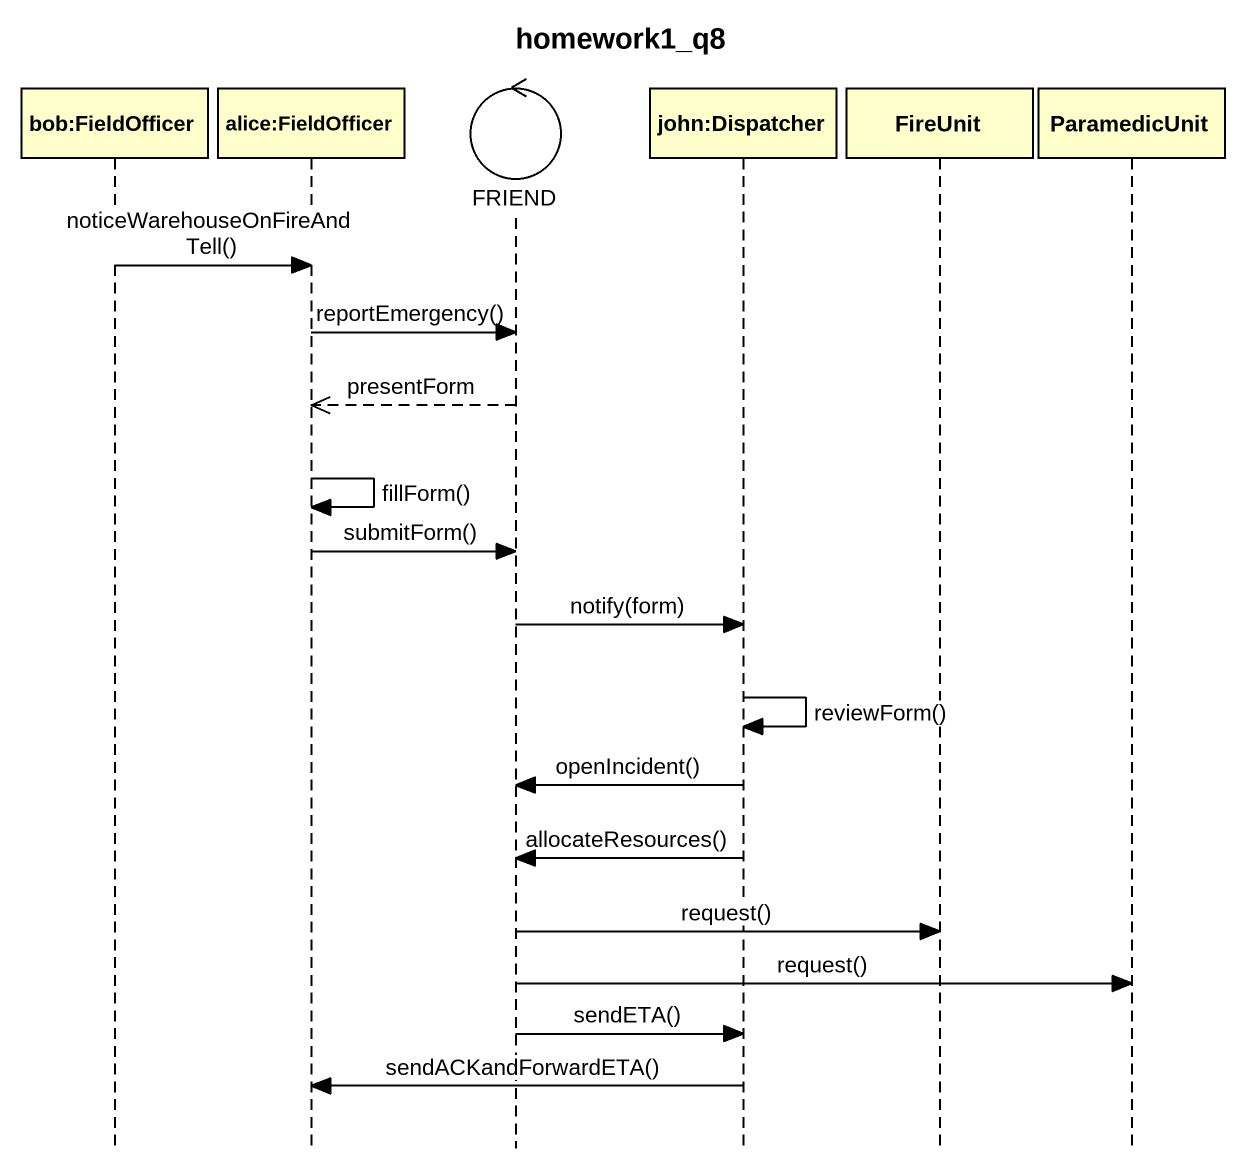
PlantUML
@startuml
title homework1_q8
hide footbox
participant "bob:FieldOfficer" as bob_FieldOfficer
participant "alice:FieldOfficer" as alice_FieldOfficer
control FRIEND
participant "john:Dispatcher" as john_Dispatcher
participant FireUnit
participant ParamedicUnit

bob_FieldOfficer -> alice_FieldOfficer : noticeWarehouseOnFireAndTell()
alice_FieldOfficer -> FRIEND : reportEmergency()
FRIEND -->> alice_FieldOfficer : presentForm
alice_FieldOfficer -> alice_FieldOfficer : fillForm()
alice_FieldOfficer -> FRIEND : submitForm()
FRIEND -> john_Dispatcher : notify(form)
john_Dispatcher -> john_Dispatcher : reviewForm()
john_Dispatcher -> FRIEND : openIncident()
john_Dispatcher -> FRIEND : allocateResources()
FRIEND -> FireUnit : request()
FRIEND -> ParamedicUnit : request()
FRIEND -> john_Dispatcher : sendETA()
john_Dispatcher -> alice_FieldOfficer : sendACKandForwardETA()
@enduml
